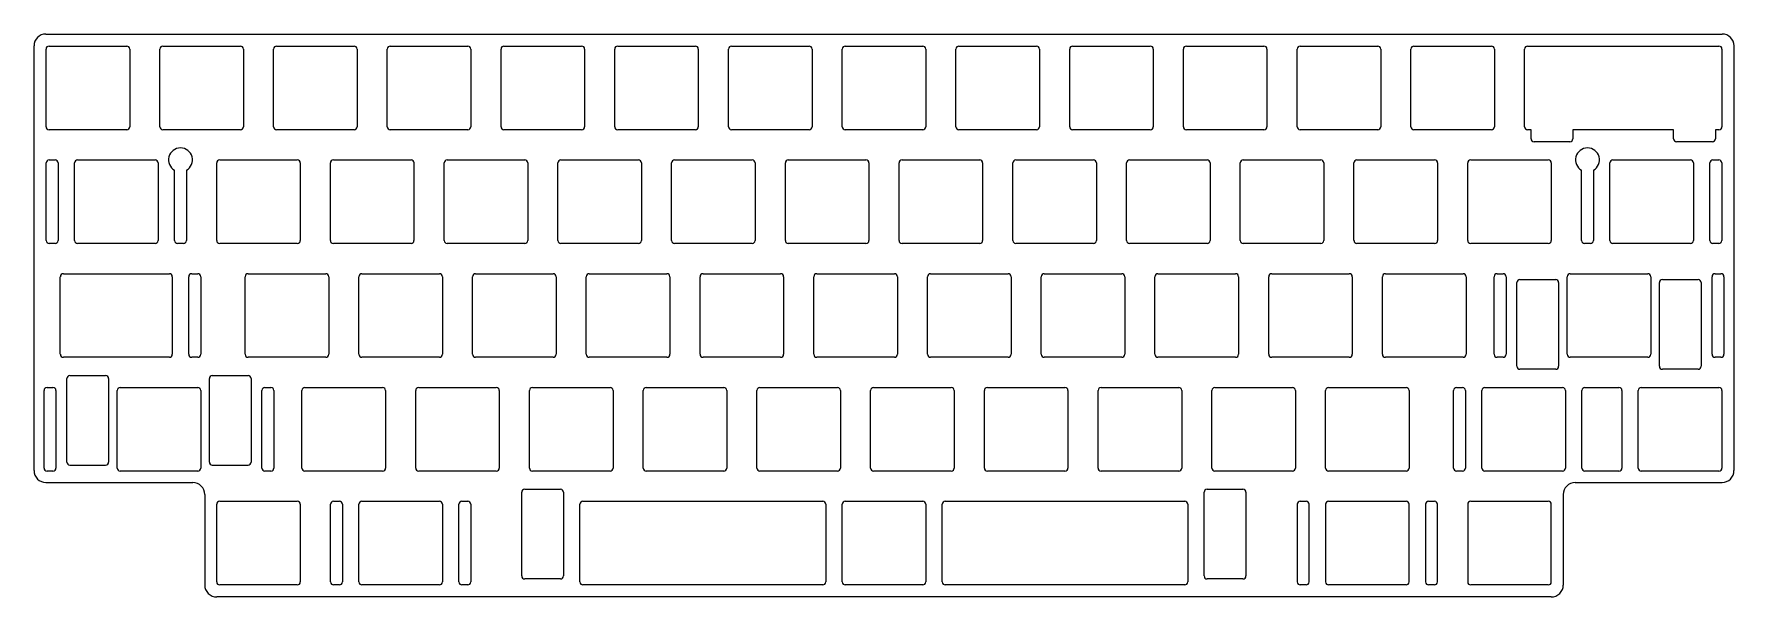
# Model space of a CAD drawing. Extents: x 5 to 290, y -146 to -52.
import ezdxf

# ---------------------------------------------------------------- set-up
doc = ezdxf.new("R2010")
doc.units = 0
doc.layers.add('BLACK', color=7, linetype='CONTINUOUS')

msp = doc.modelspace()

# ---------------------------------------------------------------- linework, layer by layer
at = {"layer": 'BLACK', "linetype": 'CONTINUOUS'}
for p, q in [((5.1, -125.015489), (5.1, -53.925)), ((7.1, -51.925), (287.85, -51.925)), ((7.625, -53.95), (20.625, -53.95)), ((26.675, -53.95), (39.675, -53.95)), ((45.725, -53.95), (58.725, -53.95)), ((64.775, -53.95), (77.775, -53.95)), ((83.825, -53.95), (96.825, -53.95)), ((102.875, -53.95), (115.875, -53.95)), ((121.925, -53.95), (134.925, -53.95)), ((140.975, -53.95), (153.975, -53.95)), ((160.025, -53.95), (173.025, -53.95)), ((179.075, -53.95), (192.075, -53.95)), ((198.125, -53.95), (211.125, -53.95)), ((217.175, -53.95), (230.175, -53.95)), ((236.225, -53.95), (249.225, -53.95)), ((255.275, -53.95), (287.325, -53.95)), ((289.85, -53.925), (289.85, -125.015492)), ((7.125, -67.45), (7.125, -54.45)), ((21.125, -54.45), (21.125, -67.45)), ((26.175, -67.45), (26.175, -54.45)), ((40.175, -54.45), (40.175, -67.45)), ((45.225, -67.45), (45.225, -54.45)), ((59.225, -54.45), (59.225, -67.45)), ((64.275, -67.45), (64.275, -54.45)), ((78.275, -54.45), (78.275, -67.45)), ((83.325, -67.45), (83.325, -54.45)), ((97.325, -54.45), (97.325, -67.45)), ((102.375, -67.45), (102.375, -54.45)), ((116.375, -54.45), (116.375, -67.45)), ((121.425, -67.45), (121.425, -54.45)), ((135.425, -54.45), (135.425, -67.45)), ((140.475, -67.45), (140.475, -54.45)), ((154.475, -54.45), (154.475, -67.45)), ((159.525, -67.45), (159.525, -54.45)), ((173.525, -54.45), (173.525, -67.45)), ((178.575, -67.45), (178.575, -54.45)), ((192.575, -54.45), (192.575, -67.45)), ((197.625, -67.45), (197.625, -54.45)), ((211.625, -54.45), (211.625, -67.45)), ((216.675, -67.45), (216.675, -54.45)), ((230.675, -54.45), (230.675, -67.45)), ((235.725, -67.45), (235.725, -54.45)), ((249.725, -54.45), (249.725, -67.45)), ((254.775, -67.45), (254.775, -54.45)), ((287.825, -54.45), (287.825, -67.45)), ((20.625, -67.95), (7.625, -67.95)), ((39.675, -67.95), (26.675, -67.95)), ((58.725, -67.95), (45.725, -67.95)), ((77.775, -67.95), (64.775, -67.95)), ((96.825, -67.95), (83.825, -67.95)), ((115.875, -67.95), (102.875, -67.95)), ((134.925, -67.95), (121.925, -67.95)), ((153.975, -67.95), (140.975, -67.95)), ((173.025, -67.95), (160.025, -67.95)), ((192.075, -67.95), (179.075, -67.95)), ((211.125, -67.95), (198.125, -67.95)), ((230.175, -67.95), (217.175, -67.95)), ((249.225, -67.95), (236.225, -67.95)), ((255.862, -67.95), (255.275, -67.95)), ((255.862, -69.45), (255.862, -67.95)), ((279.738, -67.95), (262.862, -67.95)), ((262.862, -67.95), (262.862, -69.45)), ((279.738, -69.45), (279.738, -67.95)), ((286.738, -67.95), (286.738, -69.45)), ((287.325, -67.95), (286.738, -67.95)), ((262.362, -69.95), (256.362, -69.95)), ((286.238, -69.95), (280.238, -69.95)), ((7.1375, -86.5), (7.1375, -73.5)), ((7.6375, -73), (8.6375, -73)), ((9.1375, -73.5), (9.1375, -86.5)), ((11.8875, -86.5), (11.8875, -73.5)), ((12.3875, -73), (25.3875, -73)), ((25.8875, -73.5), (25.8875, -86.5)), ((35.7, -86.5), (35.7, -73.5)), ((36.2, -73), (49.2, -73)), ((49.7, -73.5), (49.7, -86.5)), ((54.75, -86.5), (54.75, -73.5)), ((55.25, -73), (68.25, -73)), ((68.75, -73.5), (68.75, -86.5)), ((73.8, -86.5), (73.8, -73.5)), ((74.3, -73), (87.3, -73)), ((87.8, -73.5), (87.8, -86.5)), ((92.85, -86.5), (92.85, -73.5)), ((93.35, -73), (106.35, -73)), ((106.85, -73.5), (106.85, -86.5)), ((111.9, -86.5), (111.9, -73.5)), ((112.4, -73), (125.4, -73)), ((125.9, -73.5), (125.9, -86.5)), ((130.95, -86.5), (130.95, -73.5)), ((131.45, -73), (144.45, -73)), ((144.95, -73.5), (144.95, -86.5)), ((150, -86.5), (150, -73.5)), ((150.5, -73), (163.5, -73)), ((164, -73.5), (164, -86.5)), ((169.05, -86.5), (169.05, -73.5)), ((169.55, -73), (182.55, -73)), ((183.05, -73.5), (183.05, -86.5)), ((188.1, -86.5), (188.1, -73.5)), ((188.6, -73), (201.6, -73)), ((202.1, -73.5), (202.1, -86.5)), ((207.15, -86.5), (207.15, -73.5)), ((207.65, -73), (220.65, -73)), ((221.15, -73.5), (221.15, -86.5)), ((226.2, -86.5), (226.2, -73.5)), ((226.7, -73), (239.7, -73)), ((240.2, -73.5), (240.2, -86.5)), ((245.25, -86.5), (245.25, -73.5)), ((245.75, -73), (258.75, -73)), ((259.25, -73.5), (259.25, -86.5)), ((269.0625, -86.5), (269.0625, -73.5)), ((269.5625, -73), (282.5625, -73)), ((283.0625, -73.5), (283.0625, -86.5)), ((285.8125, -86.5), (285.8125, -73.5)), ((286.3125, -73), (287.3125, -73)), ((287.8125, -73.5), (287.8125, -86.5)), ((28.6375, -86.5), (28.6375, -74.732051)), ((30.6375, -74.732051), (30.6375, -86.5)), ((264.3125, -86.5), (264.3125, -74.732051)), ((266.3125, -74.732051), (266.3125, -86.5)), ((8.6375, -87), (7.6375, -87)), ((25.3875, -87), (12.3875, -87)), ((30.1375, -87), (29.1375, -87)), ((49.2, -87), (36.2, -87)), ((68.25, -87), (55.25, -87)), ((87.3, -87), (74.3, -87)), ((106.35, -87), (93.35, -87)), ((125.4, -87), (112.4, -87)), ((144.45, -87), (131.45, -87)), ((163.5, -87), (150.5, -87)), ((182.55, -87), (169.55, -87)), ((201.6, -87), (188.6, -87)), ((220.65, -87), (207.65, -87)), ((239.7, -87), (226.7, -87)), ((258.75, -87), (245.75, -87)), ((265.8125, -87), (264.8125, -87)), ((282.5625, -87), (269.5625, -87)), ((287.3125, -87), (286.3125, -87)), ((9.50575, -92.55), (9.51875, -92.55)), ((9.50575, -105.55), (9.50575, -92.55)), ((10.01875, -92.05), (27.76875, -92.05)), ((28.26875, -92.55), (28.26875, -105.55)), ((31.01875, -105.55), (31.01875, -92.55)), ((31.51875, -92.05), (32.51875, -92.05)), ((33.01875, -92.55), (33.01875, -105.55)), ((40.4625, -105.55), (40.4625, -92.55)), ((40.9625, -92.05), (53.9625, -92.05)), ((54.4625, -92.55), (54.4625, -105.55)), ((59.5125, -105.55), (59.5125, -92.55)), ((60.0125, -92.05), (73.0125, -92.05)), ((73.5125, -92.55), (73.5125, -105.55)), ((78.5625, -105.55), (78.5625, -92.55)), ((79.0625, -92.05), (92.0625, -92.05)), ((92.5625, -92.55), (92.5625, -105.55)), ((97.6125, -105.55), (97.6125, -92.55)), ((98.1125, -92.05), (111.1125, -92.05)), ((111.6125, -92.55), (111.6125, -105.55)), ((116.6625, -105.55), (116.6625, -92.55)), ((117.1625, -92.05), (130.1625, -92.05)), ((130.6625, -92.55), (130.6625, -105.55)), ((135.7125, -105.55), (135.7125, -92.55)), ((136.2125, -92.05), (149.2125, -92.05)), ((149.7125, -92.55), (149.7125, -105.55)), ((154.7625, -105.55), (154.7625, -92.55)), ((155.2625, -92.05), (168.2625, -92.05)), ((168.7625, -92.55), (168.7625, -105.55)), ((173.8125, -105.55), (173.8125, -92.55)), ((174.3125, -92.05), (187.3125, -92.05)), ((187.8125, -92.55), (187.8125, -105.55)), ((192.8625, -105.55), (192.8625, -92.55)), ((193.3625, -92.05), (206.3625, -92.05)), ((206.8625, -92.55), (206.8625, -105.55)), ((211.9125, -105.55), (211.9125, -92.55)), ((212.4125, -92.05), (225.4125, -92.05)), ((225.9125, -92.55), (225.9125, -105.55)), ((230.9625, -105.55), (230.9625, -92.55)), ((231.4625, -92.05), (244.4625, -92.05)), ((244.9625, -92.55), (244.9625, -105.55)), ((249.66875, -105.55), (249.66875, -92.55)), ((250.16875, -92.05), (251.16875, -92.05)), ((251.66875, -92.55), (251.66875, -105.55)), ((253.48075, -107.55), (253.48075, -93.55)), ((253.98075, -93.05), (259.98075, -93.05)), ((260.48075, -93.55), (260.48075, -107.55)), ((261.91875, -105.55), (261.91875, -92.55)), ((262.41875, -92.05), (275.41875, -92.05)), ((275.91875, -92.55), (275.91875, -105.55)), ((277.35675, -107.55), (277.35675, -93.55)), ((277.85675, -93.05), (283.85675, -93.05)), ((284.35675, -93.55), (284.35675, -107.55)), ((286.16875, -105.55), (286.16875, -92.55)), ((286.66875, -92.05), (287.66875, -92.05)), ((288.16875, -92.55), (288.16875, -105.55)), ((9.51875, -105.55), (9.50575, -105.55)), ((27.76875, -106.05), (10.01875, -106.05)), ((32.51875, -106.05), (31.51875, -106.05)), ((53.9625, -106.05), (40.9625, -106.05)), ((73.0125, -106.05), (60.0125, -106.05)), ((92.0625, -106.05), (79.0625, -106.05)), ((111.1125, -106.05), (98.1125, -106.05)), ((130.1625, -106.05), (117.1625, -106.05)), ((149.2125, -106.05), (136.2125, -106.05)), ((168.2625, -106.05), (155.2625, -106.05)), ((187.3125, -106.05), (174.3125, -106.05)), ((206.3625, -106.05), (193.3625, -106.05)), ((225.4125, -106.05), (212.4125, -106.05)), ((244.4625, -106.05), (231.4625, -106.05)), ((251.16875, -106.05), (250.16875, -106.05)), ((259.98075, -108.05), (253.98075, -108.05)), ((275.41875, -106.05), (262.41875, -106.05)), ((283.85675, -108.05), (277.85675, -108.05)), ((287.66875, -106.05), (286.66875, -106.05)), ((10.59325, -123.599999), (10.59325, -109.6)), ((11.09325, -109.1), (17.09325, -109.1)), ((17.59325, -109.6), (17.59325, -123.599999)), ((34.46925, -123.599999), (34.46925, -109.6)), ((34.96925, -109.1), (40.96925, -109.1)), ((41.46925, -109.6), (41.46925, -123.599999)), ((6.78125, -124.6), (6.78125, -111.6)), ((7.28125, -111.1), (8.28125, -111.1)), ((8.78125, -111.6), (8.78125, -124.6)), ((19.03125, -124.6), (19.03125, -111.6)), ((19.53125, -111.1), (32.53125, -111.1)), ((33.03125, -111.6), (33.03125, -124.6)), ((43.28125, -124.6), (43.28125, -111.6)), ((43.78125, -111.1), (44.78125, -111.1)), ((45.28125, -111.6), (45.28125, -124.6)), ((49.9875, -124.6), (49.9875, -111.6)), ((50.4875, -111.1), (63.4875, -111.1)), ((63.9875, -111.6), (63.9875, -124.6)), ((69.0375, -124.6), (69.0375, -111.6)), ((69.5375, -111.1), (82.5375, -111.1)), ((83.0375, -111.6), (83.0375, -124.6)), ((88.0875, -124.6), (88.0875, -111.6)), ((88.5875, -111.1), (101.5875, -111.1)), ((102.0875, -111.6), (102.0875, -124.6)), ((107.1375, -124.6), (107.1375, -111.6)), ((107.6375, -111.1), (120.6375, -111.1)), ((121.1375, -111.6), (121.1375, -124.6)), ((126.1875, -124.6), (126.1875, -111.6)), ((126.6875, -111.1), (139.6875, -111.1)), ((140.1875, -111.6), (140.1875, -124.6)), ((145.2375, -124.6), (145.2375, -111.6)), ((145.7375, -111.1), (158.7375, -111.1)), ((159.2375, -111.6), (159.2375, -124.6)), ((164.2875, -124.6), (164.2875, -111.6)), ((164.7875, -111.1), (177.7875, -111.1)), ((178.2875, -111.6), (178.2875, -124.6)), ((183.3375, -124.6), (183.3375, -111.6)), ((183.8375, -111.1), (196.8375, -111.1)), ((197.3375, -111.6), (197.3375, -124.6)), ((202.3875, -124.6), (202.3875, -111.6)), ((202.8875, -111.1), (215.8875, -111.1)), ((216.3875, -111.6), (216.3875, -124.6)), ((221.4375, -124.6), (221.4375, -111.6)), ((221.9375, -111.1), (234.9375, -111.1)), ((235.4375, -111.6), (235.4375, -124.6)), ((242.88125, -124.6), (242.88125, -111.6)), ((243.38125, -111.1), (244.38125, -111.1)), ((244.88125, -111.6), (244.88125, -124.6)), ((247.63125, -124.6), (247.63125, -111.6)), ((248.13125, -111.1), (261.13125, -111.1)), ((261.63125, -111.6), (261.63125, -124.6)), ((264.38125, -124.6), (264.38125, -111.600002)), ((264.88125, -111.100002), (270.575019, -111.100002)), ((271.075019, -111.600002), (271.075019, -124.6)), ((273.825, -124.6), (273.825, -111.6)), ((274.325, -111.1), (287.325, -111.1)), ((287.825, -111.6), (287.825, -124.6)), ((8.28125, -125.1), (7.28125, -125.1)), ((11.09325, -124.099999), (17.09325, -124.099999)), ((32.53125, -125.1), (19.53125, -125.1)), ((34.96925, -124.099999), (40.96925, -124.099999)), ((44.78125, -125.1), (43.78125, -125.1)), ((63.4875, -125.1), (50.4875, -125.1)), ((82.5375, -125.1), (69.5375, -125.1)), ((101.5875, -125.1), (88.5875, -125.1)), ((120.6375, -125.1), (107.6375, -125.1)), ((139.6875, -125.1), (126.6875, -125.1)), ((158.7375, -125.1), (145.7375, -125.1)), ((177.7875, -125.1), (164.7875, -125.1)), ((196.8375, -125.1), (183.8375, -125.1)), ((215.8875, -125.1), (202.8875, -125.1)), ((234.9375, -125.1), (221.9375, -125.1)), ((244.38125, -125.1), (243.38125, -125.1)), ((261.13125, -125.1), (248.13125, -125.1)), ((270.575019, -125.1), (264.88125, -125.1)), ((287.325, -125.1), (274.325, -125.1)), ((7.1, -127.015489), (31.700001, -127.015489)), ((263.25, -127.015492), (287.85, -127.015492)), ((33.700001, -129.015489), (33.700001, -144.175)), ((35.7, -143.65), (35.7, -130.65)), ((36.2, -130.15), (49.2, -130.15)), ((49.7, -130.65), (49.7, -143.65)), ((54.7625, -143.65), (54.7625, -130.65)), ((55.2625, -130.15), (56.2625, -130.15)), ((56.7625, -130.65), (56.7625, -143.65)), ((59.5125, -143.65), (59.5125, -130.65)), ((60.0125, -130.15), (73.0125, -130.15)), ((73.5125, -130.65), (73.5125, -143.65)), ((76.2625, -143.65), (76.2625, -130.65)), ((76.7625, -130.15), (77.7625, -130.15)), ((78.2625, -130.65), (78.2625, -143.65)), ((86.793501, -142.65), (86.793501, -128.650001)), ((87.293501, -128.150001), (93.293501, -128.150001)), ((93.793501, -128.650001), (93.793501, -142.65)), ((96.543496, -143.65), (96.543496, -130.65)), ((97.043496, -130.15), (137.225, -130.15)), ((137.725, -130.65), (137.725, -143.65)), ((140.475, -143.65), (140.475, -130.65)), ((140.975, -130.15), (153.975, -130.15)), ((154.475, -130.65), (154.475, -143.65)), ((157.225, -143.65), (157.225, -130.65)), ((157.725, -130.15), (197.8435, -130.15)), ((198.3435, -130.65), (198.3435, -143.65)), ((201.093501, -142.65), (201.093501, -128.650001)), ((201.593501, -128.150001), (207.593501, -128.150001)), ((208.093501, -128.650001), (208.093501, -142.65)), ((216.6875, -130.65), (216.6875, -143.65)), ((217.1875, -130.15), (218.1875, -130.15)), ((218.6875, -143.65), (218.6875, -130.65)), ((221.4375, -130.65), (221.4375, -143.65)), ((221.9375, -130.15), (234.9375, -130.15)), ((235.4375, -143.65), (235.4375, -130.65)), ((238.1875, -130.65), (238.1875, -143.65)), ((238.6875, -130.15), (239.6875, -130.15)), ((240.1875, -143.65), (240.1875, -130.65)), ((245.25, -130.65), (245.25, -143.65)), ((245.75, -130.15), (258.75, -130.15)), ((259.25, -143.65), (259.25, -130.65)), ((261.25, -129.015492), (261.25, -144.175)), ((49.2, -144.15), (36.2, -144.15)), ((56.2625, -144.15), (55.2625, -144.15)), ((73.0125, -144.15), (60.0125, -144.15)), ((77.7625, -144.15), (76.7625, -144.15)), ((93.293501, -143.15), (87.293501, -143.15)), ((137.225, -144.15), (97.043496, -144.15)), ((153.975, -144.15), (140.975, -144.15)), ((197.8435, -144.15), (157.725, -144.15)), ((207.593501, -143.15), (201.593501, -143.15)), ((218.1875, -144.15), (217.1875, -144.15)), ((234.9375, -144.15), (221.9375, -144.15)), ((239.6875, -144.15), (238.6875, -144.15)), ((258.75, -144.15), (245.75, -144.15)), ((259.25, -146.175), (35.700001, -146.175))]:
    msp.add_line(p, q, dxfattribs=at)
at = {"layer": 'BLACK'}
for centre, radius, start, end in [((7.1, -53.925003), 2, 90, 179.99991406), ((7.625, -54.450013), 0.5, 90, 179.99851031), ((20.625, -54.450013), 0.500013, 0.00148969, 90), ((26.675, -54.450013), 0.5, 90, 179.99851031), ((39.675, -54.450013), 0.500013, 0.00148969, 90), ((45.725, -54.450013), 0.5, 90, 179.99851031), ((58.725, -54.450013), 0.500013, 0.00148969, 90), ((64.775, -54.450013), 0.5, 90, 179.99851031), ((77.775, -54.450013), 0.500013, 0.00148969, 90), ((83.825, -54.450013), 0.5, 90, 179.99851031), ((96.825, -54.450013), 0.500013, 0.00148969, 90), ((102.875, -54.450013), 0.5, 90, 179.99851031), ((115.875, -54.450013), 0.500013, 0.00148969, 90), ((121.925, -54.450013), 0.5, 90, 179.99851031), ((134.925, -54.450013), 0.500013, 0.00148969, 90), ((140.975, -54.450013), 0.5, 90, 179.99851031), ((153.975, -54.450013), 0.500013, 0.00148969, 90), ((160.025, -54.450013), 0.5, 90, 179.99851031), ((173.025, -54.450013), 0.500013, 0.00148969, 90), ((179.075, -54.450013), 0.5, 90, 179.99851031), ((192.075, -54.450013), 0.500013, 0.00148969, 90), ((198.125, -54.450013), 0.5, 90, 179.99851031), ((211.125, -54.450013), 0.500013, 0.00148969, 90), ((217.175, -54.450013), 0.5, 90, 179.99851031), ((230.175, -54.450013), 0.500013, 0.00148969, 90), ((236.225, -54.450013), 0.5, 90, 179.99851031), ((249.225, -54.450013), 0.500013, 0.00148969, 90), ((255.275, -54.450013), 0.5, 90, 179.99851031), ((287.325, -54.450013), 0.500013, 0.00148969, 90), ((287.85, -53.925013), 2.000013, 0.00037242, 90), ((7.625, -67.450003), 0.499997, -180.00034377, -90), ((20.625, -67.450013), 0.5, -90, 0.00148969), ((26.675, -67.450013), 0.499987, -180.00148969, -90), ((39.675, -67.450013), 0.5, -90, 0.00148969), ((45.725, -67.450013), 0.499987, -180.00148969, -90), ((58.725, -67.450013), 0.5, -90, 0.00148969), ((64.775, -67.450013), 0.499987, -180.00148969, -90), ((77.775, -67.450013), 0.5, -90, 0.00148969), ((83.825, -67.450013), 0.499987, -180.00148969, -90), ((96.825, -67.450013), 0.5, -90, 0.00148969), ((102.875, -67.450013), 0.499987, -180.00148969, -90), ((115.875, -67.450013), 0.5, -90, 0.00148969), ((121.925, -67.450013), 0.499987, -180.00148969, -90), ((134.925, -67.450013), 0.5, -90, 0.00148969), ((140.975, -67.450013), 0.499987, -180.00148969, -90), ((153.975, -67.450013), 0.5, -90, 0.00148969), ((160.025, -67.450013), 0.499987, -180.00148969, -90), ((173.025, -67.450013), 0.5, -90, 0.00148969), ((179.075, -67.450013), 0.499987, -180.00148969, -90), ((192.075, -67.450013), 0.5, -90, 0.00148969), ((198.125, -67.450013), 0.499987, -180.00148969, -90), ((211.125, -67.450013), 0.5, -90, 0.00148969), ((217.175, -67.450013), 0.499987, -180.00148969, -90), ((230.175, -67.450013), 0.5, -90, 0.00148969), ((236.225, -67.450013), 0.499987, -180.00148969, -90), ((249.225, -67.450013), 0.5, -90, 0.00148969), ((255.275, -67.450013), 0.499987, -180.00148969, -90), ((287.325, -67.450013), 0.5, -90, 0.00148969), ((29.6375, -73), 2, -420.00000276, -119.99999724), ((256.362, -69.450013), 0.499987, -180.00148969, -90), ((262.362, -69.450013), 0.5, -90, 0.00148969), ((265.3125, -73), 2, -420.00000276, -119.99999724), ((280.238, -69.450013), 0.499987, -180.00148969, -90), ((286.238, -69.450013), 0.5, -90, 0.00148969), ((7.6375, -73.500013), 0.5, 90, 179.99851031), ((8.6375, -73.500003), 0.500003, 0.00034377, 90), ((12.3875, -73.500013), 0.5, 90, 179.99851031), ((25.3875, -73.500013), 0.500013, 0.00148969, 90), ((36.2, -73.500013), 0.5, 90, 179.99851031), ((49.2, -73.500013), 0.500013, 0.00148969, 90), ((55.25, -73.500013), 0.5, 90, 179.99851031), ((68.25, -73.500013), 0.500013, 0.00148969, 90), ((74.3, -73.500013), 0.5, 90, 179.99851031), ((87.3, -73.500013), 0.500013, 0.00148969, 90), ((93.35, -73.500013), 0.5, 90, 179.99851031), ((106.35, -73.500013), 0.500013, 0.00148969, 90), ((112.4, -73.500013), 0.5, 90, 179.99851031), ((125.4, -73.500013), 0.500013, 0.00148969, 90), ((131.45, -73.500013), 0.5, 90, 179.99851031), ((144.45, -73.500013), 0.500013, 0.00148969, 90), ((150.5, -73.500013), 0.5, 90, 179.99851031), ((163.5, -73.500013), 0.500013, 0.00148969, 90), ((169.55, -73.500013), 0.5, 90, 179.99851031), ((182.55, -73.500013), 0.500013, 0.00148969, 90), ((188.6, -73.500013), 0.5, 90, 179.99851031), ((201.6, -73.500013), 0.500013, 0.00148969, 90), ((207.65, -73.500013), 0.5, 90, 179.99851031), ((220.65, -73.500013), 0.500013, 0.00148969, 90), ((226.7, -73.500013), 0.5, 90, 179.99851031), ((239.7, -73.500013), 0.500013, 0.00148969, 90), ((245.75, -73.500013), 0.5, 90, 179.99851031), ((258.75, -73.500013), 0.500013, 0.00148969, 90), ((269.5625, -73.500013), 0.5, 90, 179.99851031), ((282.5625, -73.500013), 0.500013, 0.00148969, 90), ((286.3125, -73.500013), 0.5, 90, 179.99851031), ((287.3125, -73.500013), 0.500013, 0.00148969, 90), ((7.6375, -86.500003), 0.499997, -180.00034377, -90), ((8.6375, -86.500013), 0.5, -90, 0.00148969), ((12.3875, -86.500013), 0.499987, -180.00148969, -90), ((25.3875, -86.500013), 0.5, -90, 0.00148969), ((29.1375, -86.500013), 0.499987, -180.00148969, -90), ((30.1375, -86.500013), 0.5, -90, 0.00148969), ((36.2, -86.500013), 0.499987, -180.00148969, -90), ((49.2, -86.500013), 0.5, -90, 0.00148969), ((55.25, -86.500013), 0.499987, -180.00148969, -90), ((68.25, -86.500013), 0.5, -90, 0.00148969), ((74.3, -86.500013), 0.499987, -180.00148969, -90), ((87.3, -86.500013), 0.5, -90, 0.00148969), ((93.35, -86.500013), 0.499987, -180.00148969, -90), ((106.35, -86.500013), 0.5, -90, 0.00148969), ((112.4, -86.500013), 0.499987, -180.00148969, -90), ((125.4, -86.500013), 0.5, -90, 0.00148969), ((131.45, -86.500013), 0.499987, -180.00148969, -90), ((144.45, -86.500013), 0.5, -90, 0.00148969), ((150.5, -86.500013), 0.499987, -180.00148969, -90), ((163.5, -86.500013), 0.5, -90, 0.00148969), ((169.55, -86.500013), 0.499987, -180.00148969, -90), ((182.55, -86.500013), 0.5, -90, 0.00148969), ((188.6, -86.500013), 0.499987, -180.00148969, -90), ((201.6, -86.500013), 0.5, -90, 0.00148969), ((207.65, -86.500013), 0.499987, -180.00148969, -90), ((220.65, -86.500013), 0.5, -90, 0.00148969), ((226.7, -86.500013), 0.499987, -180.00148969, -90), ((239.7, -86.500013), 0.5, -90, 0.00148969), ((245.75, -86.500013), 0.499987, -180.00148969, -90), ((258.75, -86.500013), 0.5, -90, 0.00148969), ((264.8125, -86.500013), 0.499987, -180.00148969, -90), ((265.8125, -86.500013), 0.5, -90, 0.00148969), ((269.5625, -86.500013), 0.499987, -180.00148969, -90), ((282.5625, -86.500013), 0.5, -90, 0.00148969), ((286.3125, -86.500013), 0.499987, -180.00148969, -90), ((287.3125, -86.500013), 0.5, -90, 0.00148969), ((10.01875, -92.550003), 0.5, 90, 179.99965623), ((27.7688, -92.550013), 0.500013, 0.00148984, 90.00572943), ((31.5187, -92.550013), 0.49995, 89.99427057, 179.99851016), ((32.5188, -92.550013), 0.500013, 0.00148984, 90.00572943), ((40.9625, -92.550013), 0.5, 90, 179.99851031), ((53.9625, -92.550013), 0.500013, 0.00148969, 90), ((60.0125, -92.550013), 0.5, 90, 179.99851031), ((73.0125, -92.550013), 0.500013, 0.00148969, 90), ((79.0625, -92.550013), 0.5, 90, 179.99851031), ((92.0625, -92.550013), 0.500013, 0.00148969, 90), ((98.1125, -92.550013), 0.5, 90, 179.99851031), ((111.1125, -92.550013), 0.500013, 0.00148969, 90), ((117.1625, -92.550013), 0.5, 90, 179.99851031), ((130.1625, -92.550013), 0.500013, 0.00148969, 90), ((136.2125, -92.550013), 0.5, 90, 179.99851031), ((149.2125, -92.550013), 0.500013, 0.00148969, 90), ((155.2625, -92.550013), 0.5, 90, 179.99851031), ((168.2625, -92.550013), 0.500013, 0.00148969, 90), ((174.3125, -92.550013), 0.5, 90, 179.99851031), ((187.3125, -92.550013), 0.500013, 0.00148969, 90), ((193.3625, -92.550013), 0.5, 90, 179.99851031), ((206.3625, -92.550013), 0.500013, 0.00148969, 90), ((212.4125, -92.550013), 0.5, 90, 179.99851031), ((225.4125, -92.550013), 0.500013, 0.00148969, 90), ((231.4625, -92.550013), 0.5, 90, 179.99851031), ((244.4625, -92.550013), 0.500013, 0.00148969, 90), ((250.1687, -92.550013), 0.49995, 89.99427057, 179.99851016), ((251.1688, -92.550013), 0.500013, 0.00148984, 90.00572943), ((253.9807, -93.550013), 0.49995, 89.99427057, 179.99851016), ((259.9808, -93.550013), 0.500013, 0.00148984, 90.00572943), ((262.4187, -92.550013), 0.49995, 89.99427057, 179.99851016), ((275.4188, -92.550013), 0.500013, 0.00148984, 90.00572943), ((277.8567, -93.550013), 0.49995, 89.99427057, 179.99851016), ((283.8568, -93.550013), 0.500013, 0.00148984, 90.00572943), ((286.6687, -92.550013), 0.49995, 89.99427057, 179.99851016), ((287.6688, -92.550013), 0.500013, 0.00148984, 90.00572943), ((10.01875, -105.550003), 0.499997, -180.00034377, -90), ((27.7687, -105.550013), 0.50005, -89.99427027, 0.00148954), ((31.5188, -105.550013), 0.499987, -180.00148954, -90.00572973), ((32.5187, -105.550013), 0.50005, -89.99427027, 0.00148954), ((40.9625, -105.550013), 0.499987, -180.00148969, -90), ((53.9625, -105.550013), 0.5, -90, 0.00148969), ((60.0125, -105.550013), 0.499987, -180.00148969, -90), ((73.0125, -105.550013), 0.5, -90, 0.00148969), ((79.0625, -105.550013), 0.499987, -180.00148969, -90), ((92.0625, -105.550013), 0.5, -90, 0.00148969), ((98.1125, -105.550013), 0.499987, -180.00148969, -90), ((111.1125, -105.550013), 0.5, -90, 0.00148969), ((117.1625, -105.550013), 0.499987, -180.00148969, -90), ((130.1625, -105.550013), 0.5, -90, 0.00148969), ((136.2125, -105.550013), 0.499987, -180.00148969, -90), ((149.2125, -105.550013), 0.5, -90, 0.00148969), ((155.2625, -105.550013), 0.499987, -180.00148969, -90), ((168.2625, -105.550013), 0.5, -90, 0.00148969), ((174.3125, -105.550013), 0.499987, -180.00148969, -90), ((187.3125, -105.550013), 0.5, -90, 0.00148969), ((193.3625, -105.550013), 0.499987, -180.00148969, -90), ((206.3625, -105.550013), 0.5, -90, 0.00148969), ((212.4125, -105.550013), 0.499987, -180.00148969, -90), ((225.4125, -105.550013), 0.5, -90, 0.00148969), ((231.4625, -105.550013), 0.499987, -180.00148969, -90), ((244.4625, -105.550013), 0.5, -90, 0.00148969), ((250.1688, -105.550013), 0.499987, -180.00148954, -90.00572973), ((251.1687, -105.550013), 0.50005, -89.99427027, 0.00148954), ((253.9808, -107.550013), 0.499987, -180.00148954, -90.00572973), ((259.9807, -107.550013), 0.50005, -89.99427027, 0.00148954), ((262.4188, -105.550013), 0.499987, -180.00148954, -90.00572973), ((275.4187, -105.550013), 0.50005, -89.99427027, 0.00148954), ((277.8568, -107.550013), 0.499987, -180.00148954, -90.00572973), ((283.8567, -107.550013), 0.50005, -89.99427027, 0.00148954), ((286.6688, -105.550013), 0.499987, -180.00148954, -90.00572973), ((287.6687, -105.550013), 0.50005, -89.99427027, 0.00148954), ((11.09325, -109.600003), 0.5, 90, 179.99965623), ((17.0933, -109.600013), 0.500013, 0.00148984, 90.00572943), ((34.9692, -109.600013), 0.49995, 89.99427057, 179.99851016), ((40.9693, -109.600013), 0.500013, 0.00148984, 90.00572943), ((7.28125, -111.600003), 0.5, 90, 179.99965623), ((8.28125, -111.600003), 0.500003, 0.00034377, 90), ((19.5312, -111.600013), 0.49995, 89.99427057, 179.99851016), ((32.5313, -111.600013), 0.500013, 0.00148984, 90.00572943), ((43.7812, -111.600013), 0.49995, 89.99427057, 179.99851016), ((44.7813, -111.600013), 0.500013, 0.00148984, 90.00572943), ((50.4875, -111.600013), 0.5, 90, 179.99851031), ((63.4875, -111.600013), 0.500013, 0.00148969, 90), ((69.5375, -111.600013), 0.5, 90, 179.99851031), ((82.5375, -111.600013), 0.500013, 0.00148969, 90), ((88.5875, -111.600013), 0.5, 90, 179.99851031), ((101.5875, -111.600013), 0.500013, 0.00148969, 90), ((107.6375, -111.600013), 0.5, 90, 179.99851031), ((120.6375, -111.600013), 0.500013, 0.00148969, 90), ((126.6875, -111.600013), 0.5, 90, 179.99851031), ((139.6875, -111.600013), 0.500013, 0.00148969, 90), ((145.7375, -111.600013), 0.5, 90, 179.99851031), ((158.7375, -111.600013), 0.500013, 0.00148969, 90), ((164.7875, -111.600013), 0.5, 90, 179.99851031), ((177.7875, -111.600013), 0.500013, 0.00148969, 90), ((183.8375, -111.600013), 0.5, 90, 179.99851031), ((196.8375, -111.600013), 0.500013, 0.00148969, 90), ((202.8875, -111.600013), 0.5, 90, 179.99851031), ((215.8875, -111.600013), 0.500013, 0.00148969, 90), ((221.9375, -111.600013), 0.5, 90, 179.99851031), ((234.9375, -111.600013), 0.500013, 0.00148969, 90), ((243.3812, -111.600013), 0.49995, 89.99427057, 179.99851016), ((244.3813, -111.600013), 0.500013, 0.00148984, 90.00572943), ((248.1312, -111.600013), 0.49995, 89.99427057, 179.99851016), ((261.1313, -111.600013), 0.500013, 0.00148984, 90.00572943), ((264.8813, -111.600013), 0.50005, 90.00572945, 179.99873962), ((270.575, -111.600013), 0.500011, 0.00126046, 89.99782281), ((274.325, -111.600013), 0.5, 90, 179.99851031), ((287.325, -111.600013), 0.500013, 0.00148969, 90), ((7.099999, -125.01549), 1.999999, -180.00002865, -89.99997135), ((7.28125, -124.600003), 0.499997, -180.00034377, -90), ((8.28125, -124.600003), 0.5, -90, 0.00034377), ((11.09325, -123.599993), 0.500006, -179.99931245, -90), ((17.0932, -123.600013), 0.50005, -89.99427026, 0.00160412), ((19.5313, -124.600013), 0.499987, -180.00148954, -90.00572973), ((32.5312, -124.600013), 0.50005, -89.99427027, 0.00148954), ((34.9693, -123.600013), 0.499986, -180.00160412, -90.00572974), ((40.9692, -123.600013), 0.50005, -89.99427026, 0.00160412), ((43.7813, -124.600013), 0.499987, -180.00148954, -90.00572973), ((44.7812, -124.600013), 0.50005, -89.99427027, 0.00148954), ((50.4875, -124.600013), 0.499987, -180.00148969, -90), ((63.4875, -124.600013), 0.5, -90, 0.00148969), ((69.5375, -124.600013), 0.499987, -180.00148969, -90), ((82.5375, -124.600013), 0.5, -90, 0.00148969), ((88.5875, -124.600013), 0.499987, -180.00148969, -90), ((101.5875, -124.600013), 0.5, -90, 0.00148969), ((107.6375, -124.600013), 0.499987, -180.00148969, -90), ((120.6375, -124.600013), 0.5, -90, 0.00148969), ((126.6875, -124.600013), 0.499987, -180.00148969, -90), ((139.6875, -124.600013), 0.5, -90, 0.00148969), ((145.7375, -124.600013), 0.499987, -180.00148969, -90), ((158.7375, -124.600013), 0.5, -90, 0.00148969), ((164.7875, -124.600013), 0.499987, -180.00148969, -90), ((177.7875, -124.600013), 0.5, -90, 0.00148969), ((183.8375, -124.600013), 0.499987, -180.00148969, -90), ((196.8375, -124.600013), 0.5, -90, 0.00148969), ((202.8875, -124.600013), 0.499987, -180.00148969, -90), ((215.8875, -124.600013), 0.5, -90, 0.00148969), ((221.9375, -124.600013), 0.499987, -180.00148969, -90), ((234.9375, -124.600013), 0.5, -90, 0.00148969), ((243.3813, -124.600013), 0.499987, -180.00148954, -90.00572973), ((244.3812, -124.600013), 0.50005, -89.99427027, 0.00148954), ((248.1313, -124.600013), 0.499987, -180.00148954, -90.00572973), ((261.1312, -124.600013), 0.50005, -89.99427027, 0.00148954), ((264.8813, -124.600013), 0.499987, -180.00148954, -90.00572973), ((270.575, -124.600013), 0.500019, -89.9978227, 0.00148963), ((274.325, -124.600013), 0.499987, -180.00148969, -90), ((287.325, -124.600013), 0.5, -90, 0.00148969), ((287.85, -125.015513), 2, -90, 0.00060161), ((31.7, -129.015493), 2.000004, 0.00011459, 89.99997135), ((263.25, -129.015513), 2, 90, 179.99939839), ((36.2, -130.650013), 0.5, 90, 179.99851031), ((49.2, -130.650013), 0.500013, 0.00148969, 90), ((55.2625, -130.650013), 0.5, 90, 179.99851031), ((56.2625, -130.650013), 0.500013, 0.00148969, 90), ((60.0125, -130.650013), 0.5, 90, 179.99851031), ((73.0125, -130.650013), 0.500013, 0.00148969, 90), ((76.7625, -130.650013), 0.5, 90, 179.99851031), ((77.7625, -130.650013), 0.500013, 0.00148969, 90), ((87.2935, -128.650013), 0.499999, 89.99988541, 179.9986249), ((93.2935, -128.650013), 0.500012, 0.0013751, 89.99988541), ((97.0435, -130.650013), 0.500004, 90.00045835, 179.99851032), ((137.225, -130.650013), 0.500013, 0.00148969, 90), ((140.975, -130.650013), 0.5, 90, 179.99851031), ((153.975, -130.650013), 0.500013, 0.00148969, 90), ((157.725, -130.650013), 0.5, 90, 179.99851031), ((197.8435, -130.650013), 0.500013, 0.00148969, 90), ((201.5935, -128.650013), 0.499999, 89.99988541, 179.9986249), ((207.5935, -128.650013), 0.500012, 0.0013751, 89.99988541), ((217.1875, -130.650013), 0.5, 90, 179.99851031), ((218.1875, -130.650013), 0.500013, 0.00148969, 90), ((221.9375, -130.650013), 0.5, 90, 179.99851031), ((234.9375, -130.650013), 0.500013, 0.00148969, 90), ((238.6875, -130.650013), 0.5, 90, 179.99851031), ((239.6875, -130.650013), 0.500013, 0.00148969, 90), ((245.75, -130.650013), 0.5, 90, 179.99851031), ((258.75, -130.650013), 0.500013, 0.00148969, 90), ((35.7, -144.175013), 1.999987, -180.00037242, -89.99997135), ((36.2, -143.650013), 0.499987, -180.00148969, -90), ((49.2, -143.650013), 0.5, -90, 0.00148969), ((55.2625, -143.650013), 0.499987, -180.00148969, -90), ((56.2625, -143.650013), 0.5, -90, 0.00148969), ((60.0125, -143.650013), 0.499987, -180.00148969, -90), ((73.0125, -143.650013), 0.5, -90, 0.00148969), ((76.7625, -143.650013), 0.499987, -180.00148969, -90), ((77.7625, -143.650013), 0.5, -90, 0.00148969), ((87.2935, -142.650013), 0.499987, -180.00148969, -89.99988541), ((93.2935, -142.650013), 0.500001, -89.99988541, 0.00148969), ((97.0435, -143.650013), 0.499987, -180.00148968, -90.00045838), ((137.225, -143.650013), 0.5, -90, 0.00148969), ((140.975, -143.650013), 0.499987, -180.00148969, -90), ((153.975, -143.650013), 0.5, -90, 0.00148969), ((157.725, -143.650013), 0.499987, -180.00148969, -90), ((197.8435, -143.650013), 0.5, -90, 0.00148969), ((201.5935, -142.650013), 0.499987, -180.00148969, -89.99988541), ((207.5935, -142.650013), 0.500001, -89.99988541, 0.00148969), ((217.1875, -143.650013), 0.499987, -180.00148969, -90), ((218.1875, -143.650013), 0.5, -90, 0.00148969), ((221.9375, -143.650013), 0.499987, -180.00148969, -90), ((234.9375, -143.650013), 0.5, -90, 0.00148969), ((238.6875, -143.650013), 0.499987, -180.00148969, -90), ((239.6875, -143.650013), 0.5, -90, 0.00148969), ((245.75, -143.650013), 0.499987, -180.00148969, -90), ((258.75, -143.650013), 0.5, -90, 0.00148969), ((259.25, -144.175013), 2, -90, 0.00037242)]:
    msp.add_arc(centre, radius, start, end, dxfattribs=at)

doc.saveas('drawing.dxf')
